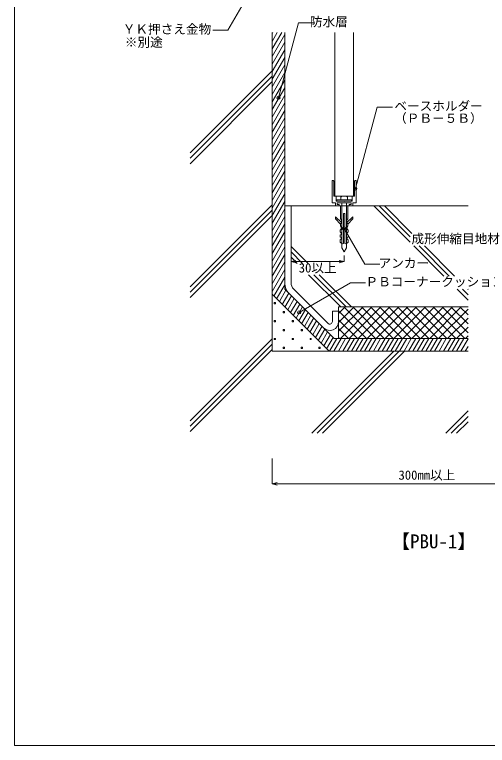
# Model space of a CAD drawing. Units: millimetres, scale not verified. Extents: x -675 to 675, y -471 to 460.
# Drawn here: x -675 to -301, y -440 to 139 of the extents above; entities that cross this region are included whole.
import ezdxf
from ezdxf.enums import TextEntityAlignment as Align

# ---------------------------------------------------------------- set-up
doc = ezdxf.new("R2010")
doc.units = ezdxf.units.MM
doc.header["$LTSCALE"] = 5
doc.header["$PDMODE"] = 32
doc.header["$PDSIZE"] = 2.5
doc.layers.add('1-0_芯・寸法線', color=7, linetype='Continuous', lineweight=18)
doc.layers.add('F-F', color=7, linetype='Continuous', lineweight=18)
doc.styles.add('ＭＳ ゴシック', font='')
doc.styles.get('ＭＳ ゴシック').set_extended_font_data('MS Gothic')

msp = doc.modelspace()

# ---------------------------------------------------------------- linework, layer by layer
at = {"layer": '1-0_芯・寸法線'}
for p, q in [((-459.905, 206.471), (-506.26, 126.182)), ((-450.333, 131.981), (-466.204, 72.748)), ((-450.333, 131.981), (-438.333, 131.981)), ((-518.26, 126.182), (-506.26, 126.182)), ((-471.204, 124.473), (-471.204, -127.878)), ((-471.204, 111.373), (-463.641, 124.473)), ((-471.204, 117.373), (-467.105, 124.473)), ((-471.204, 123.373), (-470.569, 124.473)), ((-471.204, 105.373), (-461.204, 122.693)), ((-461.204, 124.473), (-461.204, -18.742)), ((-421.704, 124.473), (-421.704, -5.178)), ((-406.704, 124.473), (-406.704, -5.178)), ((-471.204, 99.373), (-461.204, 116.693)), ((-471.204, 93.373), (-461.204, 110.693)), ((-471.204, 87.373), (-461.204, 104.693)), ((-471.204, 81.373), (-461.204, 98.693)), ((-536.204, 29.006), (-471.204, 94.006)), ((-471.204, 75.373), (-461.204, 92.693)), ((-536.204, 24.763), (-471.204, 89.763)), ((-536.204, 20.521), (-471.204, 85.521)), ((-471.204, 69.373), (-461.204, 86.693)), ((-471.204, 63.373), (-461.204, 80.693)), ((-471.204, 57.373), (-461.204, 74.693)), ((-471.204, 51.373), (-461.204, 68.693)), ((-405.354, 0.741), (-388.048, 65.328)), ((-388.048, 65.328), (-376.048, 65.328)), ((-471.204, 45.373), (-461.204, 62.693)), ((-471.204, 39.373), (-461.204, 56.693)), ((-471.204, 33.373), (-461.204, 50.693)), ((-471.204, 27.373), (-461.204, 44.693)), ((-471.204, 21.373), (-461.204, 38.693)), ((-471.204, 15.373), (-461.204, 32.693)), ((-471.204, 9.373), (-461.204, 26.693)), ((-471.204, 3.373), (-461.204, 20.693)), ((-471.204, -2.627), (-461.204, 14.693)), ((-471.204, -8.627), (-461.204, 8.693)), ((-423.704, -10.078), (-423.704, 6.822)), ((-422.804, 7.122), (-423.404, 7.122)), ((-422.504, 6.822), (-422.504, -5.178)), ((-405.904, 6.822), (-405.904, -5.178)), ((-405.604, 7.122), (-405.004, 7.122)), ((-404.704, -10.078), (-404.704, 6.822)), ((-471.204, -14.627), (-461.204, 2.693)), ((-471.204, -20.627), (-461.204, -3.307)), ((-420.804, -5.178), (-422.504, -5.178)), ((-406.704, -5.178), (-421.704, -5.178)), ((-420.504, -5.478), (-420.504, -9.178)), ((-416.959, -6.073), (-416.088, -5.202)), ((-416.088, -5.202), (-412.321, -5.202)), ((-411.449, -6.073), (-412.321, -5.202)), ((-407.904, -5.478), (-407.904, -9.178)), ((-407.604, -5.178), (-405.904, -5.178)), ((-471.204, -26.627), (-461.204, -9.307)), ((-423.404, -10.378), (-420.954, -10.378)), ((-420.954, -12.578), (-420.954, -10.378)), ((-419.885, -9.178), (-408.523, -9.178)), ((-419.754, -10.378), (-419.754, -11.678)), ((-419.704, -10.378), (-408.704, -10.378)), ((-416.959, -8.201), (-416.959, -6.073)), ((-415.954, -46.147), (-415.954, -10.378)), ((-412.454, -46.147), (-412.454, -10.378)), ((-411.449, -8.201), (-411.449, -6.073)), ((-408.654, -10.378), (-408.654, -11.678)), ((-408.523, -9.178), (-408.523, -8.201)), ((-407.454, -12.578), (-407.454, -10.378)), ((-405.004, -10.378), (-407.454, -10.378)), ((-536.204, -77.06), (-471.204, -12.06)), ((-536.204, -81.303), (-471.204, -16.303)), ((-471.204, -32.627), (-461.204, -15.307)), ((-456.204, -12.878), (-461.204, -12.878)), ((-456.204, -12.878), (-316.204, -12.878)), ((-456.204, -12.878), (-456.204, -73.765)), ((-420.654, -12.878), (-418.554, -12.878)), ((-418.554, -11.678), (-419.754, -11.678)), ((-418.254, -12.578), (-418.254, -11.978)), ((-417.204, -12.878), (-411.204, -12.878)), ((-417.204, -23.211), (-417.204, -12.878)), ((-411.204, -23.211), (-411.204, -12.878)), ((-410.154, -12.578), (-410.154, -11.978)), ((-409.854, -11.678), (-408.654, -11.678)), ((-407.754, -12.878), (-409.854, -12.878)), ((-390.837, -12.878), (-361.972, -41.743)), ((-386.594, -12.878), (-361.972, -37.5)), ((-382.352, -12.878), (-360.534, -34.695)), ((-536.204, -85.545), (-471.204, -20.545)), ((-471.204, -38.627), (-461.204, -21.307)), ((-461.204, -18.742), (-461.204, -78.736)), ((-420.971, -21.677), (-420.971, -23.071)), ((-416.435, -25.931), (-420.971, -21.677)), ((-420.971, -23.071), (-417.168, -27.31)), ((-414.742, -18.884), (-413.666, -18.884)), ((-414.742, -42.65), (-414.742, -18.884)), ((-413.666, -42.65), (-413.666, -18.884)), ((-411.973, -25.931), (-407.437, -21.677)), ((-407.437, -23.071), (-411.24, -27.31)), ((-407.437, -21.677), (-407.437, -23.071)), ((-471.204, -44.627), (-461.204, -27.307)), ((-416.435, -23.979), (-417.204, -23.211)), ((-417.168, -27.013), (-416.435, -26.281)), ((-417.168, -28.792), (-417.168, -27.013)), ((-416.611, -29.351), (-417.168, -28.792)), ((-416.435, -26.281), (-416.435, -23.979)), ((-411.973, -23.979), (-411.204, -23.211)), ((-411.973, -26.281), (-411.973, -23.979)), ((-411.24, -27.013), (-411.973, -26.281)), ((-411.797, -29.351), (-411.24, -28.792)), ((-411.24, -28.792), (-411.24, -27.013)), ((-471.204, -50.627), (-461.204, -33.307)), ((-417.3, -32.047), (-416.611, -31.357)), ((-417.3, -33.399), (-417.3, -32.047)), ((-416.611, -34.155), (-417.3, -33.399)), ((-416.611, -31.357), (-416.611, -29.351)), ((-416.611, -35.459), (-416.611, -34.155)), ((-411.797, -31.357), (-411.797, -29.351)), ((-411.108, -32.047), (-411.797, -31.357)), ((-411.797, -34.155), (-411.108, -33.399)), ((-411.797, -35.459), (-411.797, -34.155)), ((-411.108, -33.399), (-411.108, -32.047)), ((-471.204, -56.627), (-461.204, -39.307)), ((-417.275, -36.119), (-416.611, -35.459)), ((-417.275, -37.306), (-417.275, -36.119)), ((-416.611, -37.969), (-417.275, -37.306)), ((-417.259, -39.766), (-416.611, -39.119)), ((-417.259, -41.494), (-417.259, -39.766)), ((-416.611, -39.119), (-416.611, -37.969)), ((-411.133, -36.119), (-411.797, -35.459)), ((-411.797, -37.969), (-411.133, -37.306)), ((-411.797, -39.119), (-411.797, -37.969)), ((-411.149, -39.766), (-411.797, -39.119)), ((-411.149, -41.494), (-411.149, -39.766)), ((-411.133, -37.306), (-411.133, -36.119)), ((-471.204, -62.627), (-461.204, -45.307)), ((-456.204, -45.091), (-442.81, -58.486)), ((-414.204, -49.178), (-415.954, -46.147)), ((-414.204, -49.178), (-412.454, -46.147)), ((-359.073, -44.642), (-335.254, -68.461)), ((-354.83, -44.642), (-331.012, -68.461)), ((-350.587, -44.642), (-326.769, -68.461)), ((-471.204, -68.627), (-461.204, -51.307)), ((-456.204, -49.334), (-447.053, -58.486)), ((-471.204, -74.627), (-461.204, -57.307)), ((-456.204, -53.577), (-451.295, -58.486)), ((-456.204, -57.047), (-452.341, -56.012)), ((-456.204, -57.047), (-452.341, -58.082)), ((-414.204, -57.047), (-418.068, -56.012)), ((-414.204, -57.047), (-418.068, -58.082)), ((-471.204, -80.627), (-461.204, -63.307)), ((-469.832, -84.25), (-461.204, -69.307)), ((-442.398, -67.383), (-416.903, -92.878)), ((-438.156, -67.383), (-412.66, -92.878)), ((-433.913, -67.383), (-408.418, -92.878)), ((-409.22, -73.77), (-449.808, -97.203)), ((-409.22, -73.77), (-397.22, -73.77)), ((-467.636, -86.446), (-461.204, -75.307)), ((-465.44, -88.643), (-460.263, -79.677)), ((-461.204, -78.736), (-422.062, -117.878)), ((-426.976, -105.893), (-454.154, -78.715)), ((-324.798, -78.917), (-316.204, -87.511)), ((-320.555, -78.917), (-316.204, -83.268)), ((-316.313, -78.917), (-316.204, -79.025)), ((-471.204, -82.878), (-426.204, -127.878)), ((-463.244, -90.839), (-458.067, -81.873)), ((-461.047, -93.035), (-455.871, -84.069)), ((-458.851, -95.231), (-453.675, -86.265)), ((-456.655, -97.427), (-451.479, -88.461)), ((-454.459, -99.623), (-449.283, -90.658)), ((-452.263, -101.82), (-447.086, -92.854)), ((-450.067, -104.016), (-444.89, -95.05)), ((-447.87, -106.212), (-442.694, -97.246)), ((-423.562, -96.172), (-418.562, -96.172)), ((-423.562, -104.479), (-423.562, -96.172)), ((-418.562, -117.878), (-418.562, -92.878)), ((-418.562, -92.878), (-316.204, -92.878)), ((-418.562, -112.153), (-399.287, -92.878)), ((-418.562, -105.082), (-406.358, -92.878)), ((-418.562, -98.011), (-413.429, -92.878)), ((-418.562, -95.902), (-396.586, -117.878)), ((-417.216, -117.878), (-392.216, -92.878)), ((-414.515, -92.878), (-389.515, -117.878)), ((-410.145, -117.878), (-385.145, -92.878)), ((-407.443, -92.878), (-382.443, -117.878)), ((-403.074, -117.878), (-378.074, -92.878)), ((-400.372, -92.878), (-375.372, -117.878)), ((-396.003, -117.878), (-371.003, -92.878)), ((-393.301, -92.878), (-368.301, -117.878)), ((-388.932, -117.878), (-363.932, -92.878)), ((-386.23, -92.878), (-361.23, -117.878)), ((-381.861, -117.878), (-356.861, -92.878)), ((-379.159, -92.878), (-354.159, -117.878)), ((-374.79, -117.878), (-349.79, -92.878)), ((-372.088, -92.878), (-347.088, -117.878)), ((-367.719, -117.878), (-342.719, -92.878)), ((-365.017, -92.878), (-340.017, -117.878)), ((-360.648, -117.878), (-335.648, -92.878)), ((-357.946, -92.878), (-332.946, -117.878)), ((-353.577, -117.878), (-328.577, -92.878)), ((-350.875, -92.878), (-325.875, -117.878)), ((-346.506, -117.878), (-321.506, -92.878)), ((-343.804, -92.878), (-318.804, -117.878)), ((-339.434, -117.878), (-316.204, -94.648)), ((-336.733, -92.878), (-316.204, -113.407)), ((-329.662, -92.878), (-316.204, -106.336)), ((-322.591, -92.878), (-316.204, -99.264)), ((-445.674, -108.408), (-440.498, -99.442)), ((-443.478, -110.604), (-438.302, -101.638)), ((-441.282, -112.8), (-436.106, -103.835)), ((-418.562, -102.973), (-403.657, -117.878)), ((-332.363, -117.878), (-316.204, -101.719)), ((-439.086, -114.996), (-433.909, -106.031)), ((-436.89, -117.193), (-431.713, -108.227)), ((-325.292, -117.878), (-316.204, -108.79)), ((-434.694, -119.389), (-429.517, -110.423)), ((-432.497, -121.585), (-427.321, -112.619)), ((-430.301, -123.781), (-425.125, -114.815)), ((-418.562, -110.044), (-410.728, -117.878)), ((-536.204, -183.126), (-471.204, -118.126)), ((-428.105, -125.977), (-422.929, -117.011)), ((-425.738, -127.878), (-419.965, -117.878)), ((-422.274, -127.878), (-416.501, -117.878)), ((-422.062, -117.878), (-316.204, -117.878)), ((-418.81, -127.878), (-413.037, -117.878)), ((-418.562, -117.115), (-417.799, -117.878)), ((-415.346, -127.878), (-409.573, -117.878)), ((-411.882, -127.878), (-406.109, -117.878)), ((-408.418, -127.878), (-402.644, -117.878)), ((-404.954, -127.878), (-399.18, -117.878)), ((-401.49, -127.878), (-395.716, -117.878)), ((-398.026, -127.878), (-392.252, -117.878)), ((-394.562, -127.878), (-388.788, -117.878)), ((-391.097, -127.878), (-385.324, -117.878)), ((-387.633, -127.878), (-381.86, -117.878)), ((-384.169, -127.878), (-378.396, -117.878)), ((-380.705, -127.878), (-374.932, -117.878)), ((-377.241, -127.878), (-371.468, -117.878)), ((-373.777, -127.878), (-368.003, -117.878)), ((-370.313, -127.878), (-364.539, -117.878)), ((-366.849, -127.878), (-361.075, -117.878)), ((-363.385, -127.878), (-357.611, -117.878)), ((-359.921, -127.878), (-354.147, -117.878)), ((-356.456, -127.878), (-350.683, -117.878)), ((-352.992, -127.878), (-347.219, -117.878)), ((-349.528, -127.878), (-343.755, -117.878)), ((-346.064, -127.878), (-340.291, -117.878)), ((-342.6, -127.878), (-336.827, -117.878)), ((-339.136, -127.878), (-333.362, -117.878)), ((-335.672, -127.878), (-329.898, -117.878)), ((-332.208, -127.878), (-326.434, -117.878)), ((-328.744, -127.878), (-322.97, -117.878)), ((-325.28, -127.878), (-319.506, -117.878)), ((-321.815, -127.878), (-316.204, -118.159)), ((-318.221, -117.878), (-316.204, -115.861)), ((-536.204, -187.369), (-471.204, -122.369)), ((-536.204, -191.611), (-471.204, -126.611)), ((-318.351, -127.878), (-316.204, -124.159)), ((-471.204, -127.878), (-316.204, -127.878)), ((-439.89, -192.878), (-374.89, -127.878)), ((-435.648, -192.878), (-370.648, -127.878)), ((-431.405, -192.878), (-366.405, -127.878)), ((-333.824, -192.878), (-316.204, -175.258)), ((-329.582, -192.878), (-316.204, -179.501)), ((-325.339, -192.878), (-316.204, -183.743)), ((-471.204, -232.878), (-471.204, -212.878)), ((-471.204, -232.878), (-467.341, -231.843)), ((-471.204, -232.878), (-226.204, -232.878)), ((-471.204, -232.878), (-467.341, -233.913))]:
    msp.add_line(p, q, dxfattribs=at)
for points in [[(-420.454, -9.178), (-414.954, -9.178), (-414.204, -9.478)], [(-419.885, -9.178), (-419.885, -8.201), (-408.523, -8.201)], [(-407.954, -9.178), (-413.454, -9.178), (-414.204, -9.478)], [(-414.204, -30.804), (-397.89, -59.061), (-385.89, -59.061)], [(-456.204, -57.047), (-414.204, -57.047), (-414.204, -52.047)]]:
    msp.add_lwpolyline(points, dxfattribs=at)
for points in [[(-468.477, -90.51), (-469.477, -90.51), (-469.477, -89.51), (-468.477, -89.51)], [(-461.406, -97.582), (-462.406, -97.582), (-462.406, -96.582), (-461.406, -96.582)], [(-468.477, -104.653), (-469.477, -104.653), (-469.477, -103.653), (-468.477, -103.653)], [(-454.335, -104.653), (-455.335, -104.653), (-455.335, -103.653), (-454.335, -103.653)], [(-461.406, -111.724), (-462.406, -111.724), (-462.406, -110.724), (-461.406, -110.724)], [(-447.264, -111.724), (-448.264, -111.724), (-448.264, -110.724), (-447.264, -110.724)], [(-468.477, -118.795), (-469.477, -118.795), (-469.477, -117.795), (-468.477, -117.795)], [(-454.335, -118.795), (-455.335, -118.795), (-455.335, -117.795), (-454.335, -117.795)], [(-440.193, -118.795), (-441.193, -118.795), (-441.193, -117.795), (-440.193, -117.795)], [(-461.406, -125.866), (-462.406, -125.866), (-462.406, -124.866), (-461.406, -124.866)], [(-447.264, -125.866), (-448.264, -125.866), (-448.264, -124.866), (-447.264, -124.866)], [(-433.122, -125.866), (-434.122, -125.866), (-434.122, -124.866), (-433.122, -124.866)]]:
    msp.add_lwpolyline(points, close=True, dxfattribs=at)
for centre, radius, start, end in [((-423.404, 6.822), 0.3, 90, 180), ((-422.804, 6.822), 0.3, 0, 90), ((-405.604, 6.822), 0.3, 90, 180), ((-405.004, 6.822), 0.3, 0, 90), ((-420.804, -5.478), 0.3, 0, 90), ((-407.604, -5.478), 0.3, 90, 180), ((-423.404, -10.078), 0.3, 180, 270), ((-405.004, -10.078), 0.3, 270, 0), ((-420.654, -12.578), 0.3, 180, 270), ((-418.554, -11.978), 0.3, 0, 90), ((-418.554, -12.578), 0.3, 270, 0), ((-409.854, -11.978), 0.3, 90, 180), ((-409.854, -12.578), 0.3, 180, 270), ((-407.754, -12.578), 0.3, 270, 0), ((-413.818, -39.285), 4.089, 212.69021, 236.46874), ((-415.442, -41.692), 1.187, 237.63371, 306.10756), ((-412.967, -41.692), 1.187, 233.89244, 302.36629), ((-414.591, -39.285), 4.089, 303.53126, 327.30979), ((-449.204, -73.765), 12, 180, 225), ((-449.204, -73.765), 7, 180, 225), ((-425.562, -104.479), 7, 225, 0), ((-425.562, -104.479), 2, 225, 0)]:
    msp.add_arc(centre, radius, start, end, dxfattribs=at)
for p in [(-466.204, 72.748), (-405.354, 0.741), (-414.204, -30.804), (-449.808, -97.203)]:
    msp.add_point(p, dxfattribs=at)
at = {"layer": 'F-F'}
msp.add_line((-675, 460), (-675, -440), dxfattribs=at)
msp.add_lwpolyline([(-675, 460), (675, 460), (675, -440), (-675, -440)], dxfattribs=at)

# ---------------------------------------------------------------- texts
at = {"layer": '1-0_芯・寸法線', "style": 'ＭＳ ゴシック'}
for s, height, p in [('防水層', 7.331, (-441.333, 126.981)), ('ＹＫ押さえ金物', 7.331, (-589.413, 121.182)), ('※別途', 7.331, (-587.771, 110.817)), ('ベースホルダー', 7.331, (-374.504, 60.328)), ('（ＰＢ－５Ｂ）', 7.331, (-374.65, 50.678)), ('成形伸縮目地材', 7.331, (-360.943, -44.704)), ('30以上', 7.331, (-450.147, -67.84)), ('アンカー', 7.331, (-386.959, -64.061)), ('ＰＢコーナークッション', 7.331, (-397.322, -78.77)), ('300mm以上', 7.331, (-371.204, -231.878)), ('【PBU-1】', 11, (-377.048, -287.255))]:
    msp.add_text(s, height=height, dxfattribs=at).set_placement(p, align=Align.BOTTOM_LEFT)

doc.saveas('drawing.dxf')
